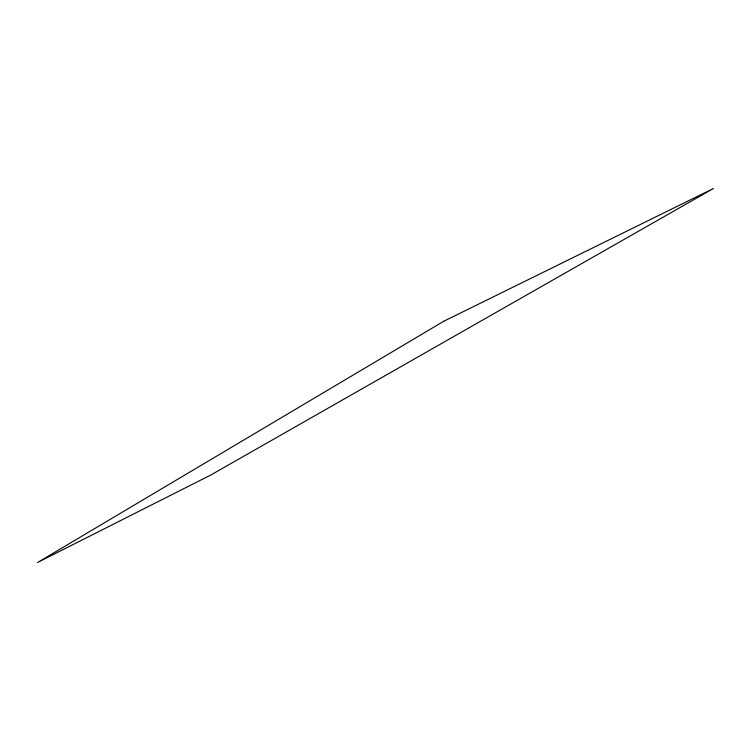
<?xml version="1.0" encoding="UTF-8"?>
<svg xmlns="http://www.w3.org/2000/svg" width="751" height="751" viewBox="0 0 751 751"><rect width="100%" height="100%" fill="white"/><g stroke="black" fill="none" stroke-linecap="round" stroke-linejoin="round"><path stroke-width="1.13" d="M443.71 321.278L37.55 562.499L210.89 474.979L713.45 188.501L443.71 321.278"/></g></svg>
